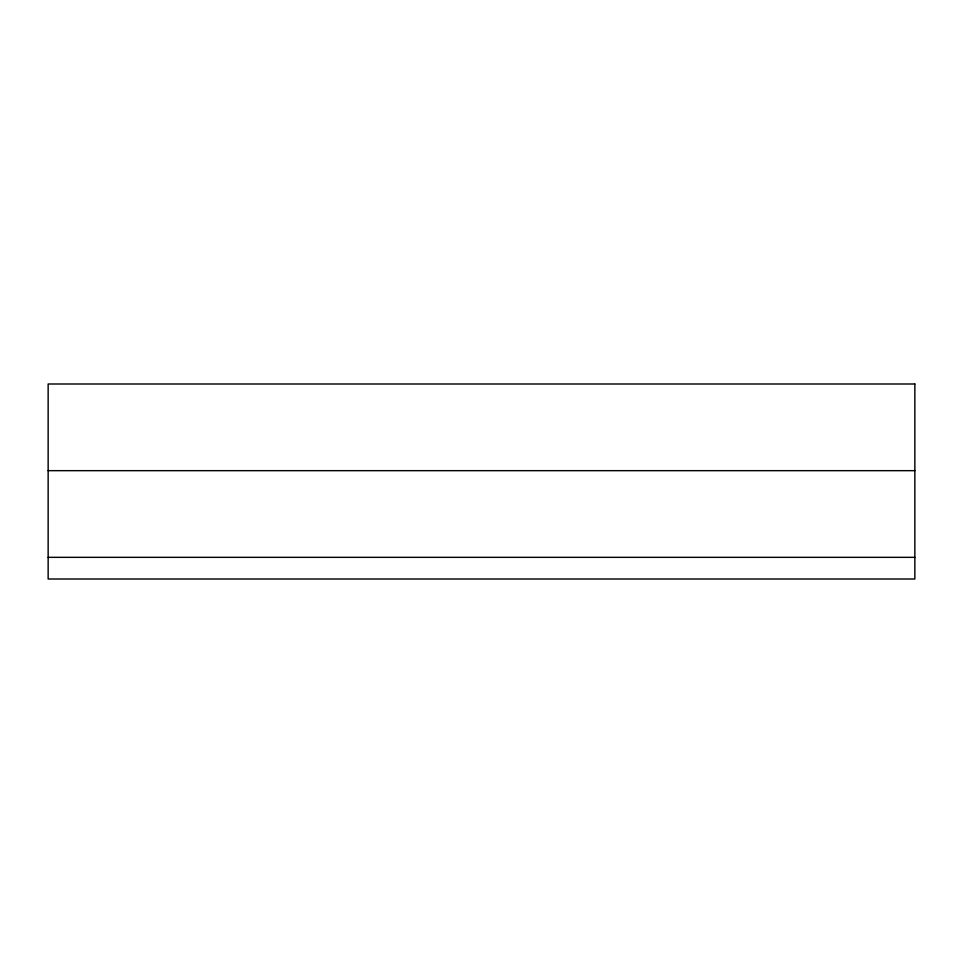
<?xml version="1.0" encoding="UTF-8"?>
<svg xmlns="http://www.w3.org/2000/svg" width="963" height="963" viewBox="0 0 963 963"><rect width="100%" height="100%" fill="white"/><g stroke="black" fill="none" stroke-linecap="round" stroke-linejoin="round"><path stroke-width="1.44" d="M48.15 470.666L914.85 470.666M48.15 557.336L914.85 557.336M914.85 383.996L48.15 383.996L48.15 579.004L914.85 579.004L914.85 383.996"/></g></svg>
